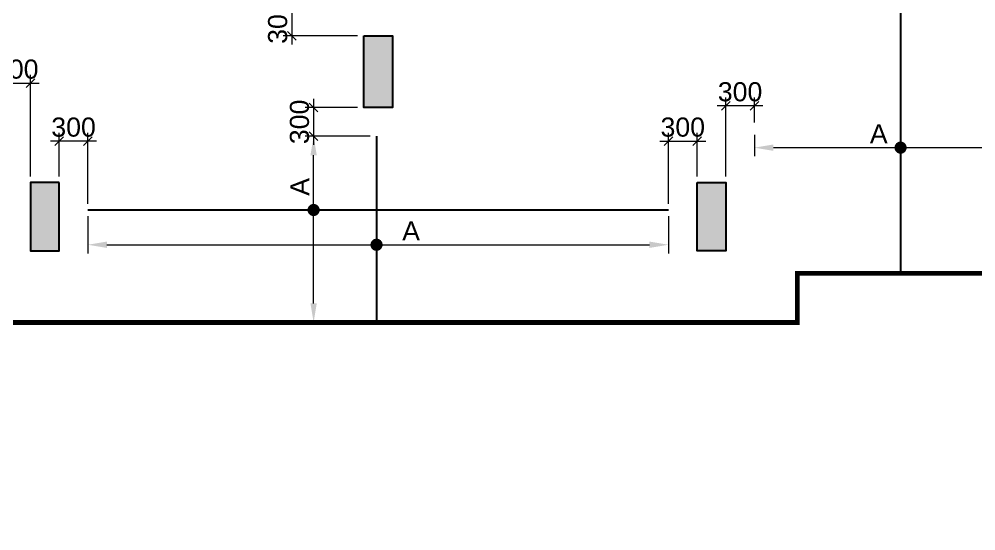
# Model space of a CAD drawing. Header units: millimetres. Extents: x 1123469 to 1883119, y -126924 to 196924.
# Drawn here: x 1572215 to 1582234, y 124283 to 129640 of the extents above; entities that cross this region are included whole.
import ezdxf

# ---------------------------------------------------------------- set-up
doc = ezdxf.new("R2010")
doc.units = ezdxf.units.MM
doc.header["$LTSCALE"] = 500
doc.header["$MEASUREMENT"] = 0
doc.header["$PDMODE"] = 34
doc.linetypes.add('CONTINOUS', pattern=[0])
doc.layers.get('Defpoints').update_dxf_attribs({"lineweight": 0})
for name, color, linetype in [('COL. DIM', 3, 'Continuous'), ('reinf.', 4, 'Continuous'), ('TOWER AREA COLUMN.', 6, 'Continuous')]:
    doc.layers.add(name, color=color, linetype=linetype)
for name, color, linetype, lineweight in [('CUT OUT', 1, 'Continuous', 13), ('dim-M', 1, 'Continuous', 15), ('FOOTING', 1, 'Continuous', 15), ('S - SUNK', 251, 'Continuous', 0), ('TOWER COL HATCH', 253, 'Continuous', 20)]:
    doc.layers.add(name, color=color, linetype=linetype, lineweight=lineweight)
doc.styles.add('3mm', font='arial.ttf')
doc.dimstyles.new('PARAMVEER', dxfattribs={"dimtxt": 200, "dimasz": 100, "dimexe": 0, "dimexo": 25, "dimgap": 10, "dimtad": 1, "dimdec": 0, "dimrnd": 5, "dimzin": 0, "dimdsep": 46, "dimtxsty": '3mm', "dimblk": 'OBLIQUE', "dimcen": 0.09, "dimdle": 75, "dimclrd": 1, "dimclre": 1, "dimclrt": 3, "dimadec": 0, "dimazin": 0, "dimtfac": 1, "dimtdec": 0, "dimtmove": 1, "dimatfit": 3, "dimfxl": 100, "dimtolj": 1, "dimtzin": 0, "dimlwd": 18, "dimlwe": 5, "dimarcsym": 0})

# ---------------------------------------------------------------- blocks, each defined once
blk = doc.blocks.new('3tgra')
at = {"layer": 'TOWER COL HATCH'}
h = blk.add_hatch(color=253, dxfattribs=at)
h.dxf.hatch_style = 1
h.paths.add_polyline_path([(1377685.631021391, 66441.7598002), (1377985.631021391, 66441.7598002), (1377985.631021391, 65691.7598002), (1377685.631021391, 65691.7598002)])
h = blk.add_hatch(color=253, dxfattribs=at)
h.dxf.hatch_style = 1
h.paths.add_polyline_path([(1374495.631025397, 64906.75980018795), (1374195.631025397, 64906.75980018795), (1374195.631025397, 64191.75980018795), (1374495.631025397, 64191.75980018795)])
h = blk.add_hatch(color=253, dxfattribs=at)
h.dxf.hatch_style = 1
h.paths.add_polyline_path([(1381175.631022715, 64906.75997030269), (1381475.631022715, 64906.75997030269), (1381475.631022715, 64191.75997030269), (1381175.631022715, 64191.75997030269)])
at = {"layer": 'TOWER AREA COLUMN.', "color": 4}
for points in [[(1377685.631021391, 66441.7598002), (1377985.631021391, 66441.7598002), (1377985.631021391, 65691.7598002), (1377685.631021391, 65691.7598002)], [(1374495.631025397, 64906.75980018795), (1374195.631025397, 64906.75980018795), (1374195.631025397, 64191.75980018795), (1374495.631025397, 64191.75980018795)], [(1381175.631022715, 64906.75997030269), (1381475.631022715, 64906.75997030269), (1381475.631022715, 64191.75997030269), (1381175.631022715, 64191.75997030269)]]:
    blk.add_lwpolyline(points, close=True, dxfattribs=at)
blk = doc.blocks.new('_Oblique')
at = {"color": 0, "linetype": 'ByBlock', "lineweight": -2}
blk.add_line((-0.5, -0.5), (0.5, 0.5), dxfattribs=at)
blk = doc.blocks.new('*D636')
at = {"layer": 'COL. DIM', "color": 1, "linetype": 'CONTINOUS', "lineweight": 5, "ltscale": 10, "transparency": 16777216}
for p, q in [((1572034.95210535, 128872.240948582), (1572034.95210535, 129058.3346798088)), ((1572334.95210535, 127994.2510576846), (1572334.95210535, 129058.3346798088))]:
    blk.add_line(p, q, dxfattribs=at)
at = {"layer": 'COL. DIM', "color": 1, "lineweight": 18, "ltscale": 10, "transparency": 16777216}
blk.add_line((1571944.95210535, 128968.3346798088), (1572424.95210535, 128968.3346798088), dxfattribs=at)
at = {"layer": 'Defpoints', "color": 0, "ltscale": 10, "transparency": 16777216}
for p in [(1572334.95210535, 128968.3346798088), (1572034.95210535, 128807.240948582), (1572334.95210535, 127929.2510576846)]:
    blk.add_point(p, dxfattribs=at)
at = {"layer": 'COL. DIM', "color": 1, "lineweight": 18, "ltscale": 10, "transparency": 16777216, "xscale": 90, "yscale": 90, "zscale": 90, "rotation": 180}
blk.add_blockref('_Oblique', (1572034.95210535, 128968.3346798088), dxfattribs=at)
at = {"layer": 'COL. DIM', "color": 1, "lineweight": 18, "ltscale": 10, "transparency": 16777216, "xscale": 90, "yscale": 90, "zscale": 90}
blk.add_blockref('_Oblique', (1572334.95210535, 128968.3346798088), dxfattribs=at)
at = {"layer": 'COL. DIM', "color": 3, "ltscale": 10, "transparency": 16777216, "insert": (1572184.95210535, 129115.5174901772), "char_height": 200, "attachment_point": 5, "style": '3mm'}
blk.add_mtext('\\A1;300', dxfattribs=at)
blk = doc.blocks.new('*D647')
at = {"layer": 'COL. DIM', "color": 1, "lineweight": 18, "ltscale": 10, "transparency": 16777216}
blk.add_line((1575070.141265101, 129854.2510576966), (1575070.141265101, 129374.2510576967), dxfattribs=at)
at = {"layer": 'COL. DIM', "color": 1, "linetype": 'CONTINOUS', "lineweight": 5, "ltscale": 10, "transparency": 16777216}
for p, q in [((1575819.550827211, 129764.2510576966), (1574980.141265101, 129764.2510576966)), ((1575759.952101345, 129464.2510576967), (1574980.141265101, 129464.2510576967))]:
    blk.add_line(p, q, dxfattribs=at)
at = {"layer": 'Defpoints', "color": 0, "ltscale": 10, "transparency": 16777216}
for p in [(1575884.550827211, 129764.2510576966), (1575070.141265101, 129464.2510576967), (1575824.952101345, 129464.2510576967)]:
    blk.add_point(p, dxfattribs=at)
at = {"layer": 'COL. DIM', "color": 1, "lineweight": 18, "ltscale": 10, "transparency": 16777216, "xscale": 90, "yscale": 90, "zscale": 90}
for p, rotation in [((1575070.141265101, 129764.2510576966), 90), ((1575070.141265101, 129464.2510576967), 270)]:
    blk.add_blockref('_Oblique', p, dxfattribs=dict(at, rotation=rotation))
at = {"layer": 'COL. DIM', "color": 3, "ltscale": 10, "transparency": 16777216, "insert": (1574922.958454728, 129614.2510576966), "char_height": 200, "attachment_point": 5, "rotation": 90, "style": '3mm'}
blk.add_mtext('\\A1;300', dxfattribs=at)
blk = doc.blocks.new('*D653')
at = {"layer": 'COL. DIM', "color": 1, "linetype": 'CONTINOUS', "lineweight": 5, "ltscale": 10, "transparency": 16777216}
for p, q in [((1572634.95210535, 127994.2510576846), (1572634.95210535, 128451.1518694404)), ((1572934.95210535, 127706.9186591445), (1572934.95210535, 128451.1518694404))]:
    blk.add_line(p, q, dxfattribs=at)
at = {"layer": 'COL. DIM', "color": 1, "lineweight": 18, "ltscale": 10, "transparency": 16777216}
blk.add_line((1573024.95210535, 128361.1518694404), (1572544.95210535, 128361.1518694404), dxfattribs=at)
at = {"layer": 'Defpoints', "color": 0, "ltscale": 10, "transparency": 16777216}
for p in [(1572634.95210535, 128361.1518694404), (1572634.95210535, 127929.2510576846), (1572934.95210535, 127641.9186591445)]:
    blk.add_point(p, dxfattribs=at)
at = {"layer": 'COL. DIM', "color": 1, "lineweight": 18, "ltscale": 10, "transparency": 16777216, "xscale": 90, "yscale": 90, "zscale": 90, "rotation": 180}
blk.add_blockref('_Oblique', (1572634.95210535, 128361.1518694404), dxfattribs=at)
at = {"layer": 'COL. DIM', "color": 1, "lineweight": 18, "ltscale": 10, "transparency": 16777216, "xscale": 90, "yscale": 90, "zscale": 90}
blk.add_blockref('_Oblique', (1572934.95210535, 128361.1518694404), dxfattribs=at)
at = {"layer": 'COL. DIM', "color": 3, "ltscale": 10, "transparency": 16777216, "insert": (1572784.95210535, 128508.3346798088), "char_height": 200, "attachment_point": 5, "style": '3mm'}
blk.add_mtext('\\A1;300', dxfattribs=at)
blk = doc.blocks.new('*D654')
at = {"layer": 'COL. DIM', "color": 1, "linetype": 'CONTINOUS', "lineweight": 5, "ltscale": 10, "transparency": 16777216}
for p, q in [((1575535.833438253, 128414.2510576968), (1575208.81313363, 128414.2510576968)), ((1575499.588582683, 126464.2510576847), (1575208.81313363, 126464.2510576847))]:
    blk.add_line(p, q, dxfattribs=at)
at = {"layer": 'COL. DIM', "color": 1, "lineweight": 18, "ltscale": 10, "transparency": 16777216}
blk.add_line((1575298.81313363, 126664.2510576847), (1575298.81313363, 128214.2510576968), dxfattribs=at)
at = {"layer": 'COL. DIM', "color": 1, "ltscale": 10, "transparency": 16777216}
for points in [[(1575265.479800297, 128214.2510576968), (1575332.146466963, 128214.2510576968), (1575298.81313363, 128414.2510576968)], [(1575265.479800297, 126664.2510576847), (1575332.146466963, 126664.2510576847), (1575298.81313363, 126464.2510576847)]]:
    blk.add_solid(points, dxfattribs=at)
at = {"layer": 'Defpoints', "color": 0, "ltscale": 10, "transparency": 16777216}
for p in [(1575298.81313363, 128414.2510576968), (1575600.833438253, 128414.2510576968), (1575564.588582683, 126464.2510576847)]:
    blk.add_point(p, dxfattribs=at)
at = {"layer": 'COL. DIM', "color": 3, "ltscale": 10, "transparency": 16777216, "insert": (1575153.813133623, 127883.8394976407), "char_height": 200, "attachment_point": 5, "rotation": 90, "style": '3mm'}
blk.add_mtext('\\A1;A', dxfattribs=at)
blk = doc.blocks.new('*D655')
at = {"layer": 'COL. DIM', "color": 1, "linetype": 'CONTINOUS', "lineweight": 5, "ltscale": 10, "transparency": 16777216}
for p, q in [((1579014.952102668, 127706.9186591445), (1579014.952102668, 128451.1518694404)), ((1579314.952102668, 127994.2512277993), (1579314.952102668, 128451.1518694404))]:
    blk.add_line(p, q, dxfattribs=at)
at = {"layer": 'COL. DIM', "color": 1, "lineweight": 18, "ltscale": 10, "transparency": 16777216}
blk.add_line((1578924.952102668, 128361.1518694404), (1579404.952102668, 128361.1518694404), dxfattribs=at)
at = {"layer": 'Defpoints', "color": 0, "ltscale": 10, "transparency": 16777216}
for p in [(1579314.952102668, 128361.1518694404), (1579314.952102668, 127929.2512277993), (1579014.952102668, 127641.9186591445)]:
    blk.add_point(p, dxfattribs=at)
at = {"layer": 'COL. DIM', "color": 1, "lineweight": 18, "ltscale": 10, "transparency": 16777216, "xscale": 90, "yscale": 90, "zscale": 90, "rotation": 180}
blk.add_blockref('_Oblique', (1579014.952102668, 128361.1518694404), dxfattribs=at)
at = {"layer": 'COL. DIM', "color": 1, "lineweight": 18, "ltscale": 10, "transparency": 16777216, "xscale": 90, "yscale": 90, "zscale": 90}
blk.add_blockref('_Oblique', (1579314.952102668, 128361.1518694404), dxfattribs=at)
at = {"layer": 'COL. DIM', "color": 3, "ltscale": 10, "transparency": 16777216, "insert": (1579164.952102668, 128508.3346798088), "char_height": 200, "attachment_point": 5, "style": '3mm'}
blk.add_mtext('\\A1;300', dxfattribs=at)
blk = doc.blocks.new('*D656')
at = {"layer": 'COL. DIM', "color": 1, "lineweight": 18, "ltscale": 10, "transparency": 16777216}
blk.add_line((1575298.813133632, 128804.2510576967), (1575298.813133632, 128324.2510576968), dxfattribs=at)
at = {"layer": 'COL. DIM', "color": 1, "linetype": 'CONTINOUS', "lineweight": 5, "ltscale": 10, "transparency": 16777216}
for p, q in [((1575759.952101345, 128714.2510576967), (1575208.813133632, 128714.2510576967)), ((1575892.651944424, 128414.2510576968), (1575208.813133632, 128414.2510576968))]:
    blk.add_line(p, q, dxfattribs=at)
at = {"layer": 'Defpoints', "color": 0, "ltscale": 10, "transparency": 16777216}
for p in [(1575824.952101345, 128714.2510576967), (1575298.813133632, 128414.2510576968), (1575957.651944424, 128414.2510576968)]:
    blk.add_point(p, dxfattribs=at)
at = {"layer": 'COL. DIM', "color": 1, "lineweight": 18, "ltscale": 10, "transparency": 16777216, "xscale": 90, "yscale": 90, "zscale": 90}
for p, rotation in [((1575298.813133632, 128714.2510576967), 90), ((1575298.813133632, 128414.2510576968), 270)]:
    blk.add_blockref('_Oblique', p, dxfattribs=dict(at, rotation=rotation))
at = {"layer": 'COL. DIM', "color": 3, "ltscale": 10, "transparency": 16777216, "insert": (1575151.630323258, 128564.2510576967), "char_height": 200, "attachment_point": 5, "rotation": 90, "style": '3mm'}
blk.add_mtext('\\A1;300', dxfattribs=at)
blk = doc.blocks.new('*D658')
at = {"layer": 'COL. DIM', "color": 1, "linetype": 'CONTINOUS', "lineweight": 5, "ltscale": 10, "transparency": 16777216}
for p, q in [((1579614.952102668, 127994.2512277993), (1579614.952102668, 128821.1518694405)), ((1579914.952102668, 128557.6351764891), (1579914.952102668, 128821.1518694405))]:
    blk.add_line(p, q, dxfattribs=at)
at = {"layer": 'COL. DIM', "color": 1, "lineweight": 18, "ltscale": 10, "transparency": 16777216}
blk.add_line((1580004.952102668, 128731.1518694405), (1579524.952102668, 128731.1518694405), dxfattribs=at)
at = {"layer": 'Defpoints', "color": 0, "ltscale": 10, "transparency": 16777216}
for p in [(1579614.952102668, 128731.1518694405), (1579914.952102668, 128492.6351764891), (1579614.952102668, 127929.2512277993)]:
    blk.add_point(p, dxfattribs=at)
at = {"layer": 'COL. DIM', "color": 1, "lineweight": 18, "ltscale": 10, "transparency": 16777216, "xscale": 90, "yscale": 90, "zscale": 90, "rotation": 180}
blk.add_blockref('_Oblique', (1579614.952102668, 128731.1518694405), dxfattribs=at)
at = {"layer": 'COL. DIM', "color": 1, "lineweight": 18, "ltscale": 10, "transparency": 16777216, "xscale": 90, "yscale": 90, "zscale": 90}
blk.add_blockref('_Oblique', (1579914.952102668, 128731.1518694405), dxfattribs=at)
at = {"layer": 'COL. DIM', "color": 3, "ltscale": 10, "transparency": 16777216, "insert": (1579764.952102668, 128878.3346798088), "char_height": 200, "attachment_point": 5, "style": '3mm'}
blk.add_mtext('\\A1;300', dxfattribs=at)
blk = doc.blocks.new('*D683')
at = {"layer": 'COL. DIM', "color": 1, "linetype": 'CONTINOUS', "lineweight": 5, "ltscale": 10, "transparency": 16777216}
for p, q in [((1572934.95210535, 127576.9186591445), (1572934.95210535, 127187.935452566)), ((1579014.952102668, 127576.9186591445), (1579014.952102668, 127187.935452566))]:
    blk.add_line(p, q, dxfattribs=at)
at = {"layer": 'COL. DIM', "color": 1, "lineweight": 18, "ltscale": 10, "transparency": 16777216}
blk.add_line((1573134.95210535, 127277.935452566), (1578814.952102668, 127277.935452566), dxfattribs=at)
at = {"layer": 'COL. DIM', "color": 1, "ltscale": 10, "transparency": 16777216}
for points in [[(1573134.95210535, 127311.2687858993), (1573134.95210535, 127244.6021192326), (1572934.95210535, 127277.935452566)], [(1578814.952102668, 127311.2687858993), (1578814.952102668, 127244.6021192326), (1579014.952102668, 127277.935452566)]]:
    blk.add_solid(points, dxfattribs=at)
at = {"layer": 'Defpoints', "color": 0, "ltscale": 10, "transparency": 16777216}
for p in [(1572934.95210535, 127641.9186591445), (1579014.952102668, 127641.9186591445), (1579014.952102668, 127277.935452566)]:
    blk.add_point(p, dxfattribs=at)
at = {"layer": 'COL. DIM', "color": 3, "ltscale": 10, "transparency": 16777216, "insert": (1576319.641454657, 127422.935452566), "char_height": 200, "width": 21.47949955365168, "attachment_point": 5, "style": '3mm'}
blk.add_mtext('\\A1;A', dxfattribs=at)
blk = doc.blocks.new('*D685')
at = {"layer": 'COL. DIM', "color": 1, "linetype": 'CONTINOUS', "lineweight": 5, "ltscale": 10, "transparency": 16777216}
for p, q in [((1579914.952102668, 128427.6351764891), (1579914.952102668, 128204.5228637782)), ((1582549.952108989, 128384.0352642925), (1582549.952108989, 128204.5228637782))]:
    blk.add_line(p, q, dxfattribs=at)
at = {"layer": 'COL. DIM', "color": 1, "lineweight": 18, "ltscale": 10, "transparency": 16777216}
blk.add_line((1580114.952102668, 128294.5228637782), (1582349.952108989, 128294.5228637782), dxfattribs=at)
at = {"layer": 'COL. DIM', "color": 1, "ltscale": 10, "transparency": 16777216}
for points in [[(1580114.952102668, 128327.8561971116), (1580114.952102668, 128261.1895304449), (1579914.952102668, 128294.5228637782)], [(1582349.952108989, 128327.8561971116), (1582349.952108989, 128261.1895304449), (1582549.952108989, 128294.5228637782)]]:
    blk.add_solid(points, dxfattribs=at)
at = {"layer": 'Defpoints', "color": 0, "ltscale": 10, "transparency": 16777216}
for p in [(1579914.952102668, 128492.6351764891), (1582549.952108989, 128449.0352642925), (1582549.952108989, 128294.5228637782)]:
    blk.add_point(p, dxfattribs=at)
at = {"layer": 'COL. DIM', "color": 3, "ltscale": 10, "transparency": 16777216, "insert": (1581217.452103142, 128439.5228637782), "char_height": 200, "width": 21.47949955365168, "attachment_point": 5, "style": '3mm'}
blk.add_mtext('\\A1;A', dxfattribs=at)
blk = doc.blocks.new('*D2624')
at = {"layer": 'COL. DIM', "color": 1, "linetype": 'CONTINOUS', "lineweight": 5, "ltscale": 10, "transparency": 16777216}
for p, q in [((1726903.271734793, 142855.3069163206), (1726903.271734793, 142349.4527371134)), ((1727203.271734793, 141672.483817342), (1727203.271734793, 142529.4527371134))]:
    blk.add_line(p, q, dxfattribs=at)
at = {"layer": 'COL. DIM', "color": 1, "lineweight": 18, "ltscale": 10, "transparency": 16777216}
blk.add_line((1726813.271734793, 142439.4527371134), (1727293.271734793, 142439.4527371134), dxfattribs=at)
at = {"layer": 'Defpoints', "color": 0, "ltscale": 10, "transparency": 16777216}
for p in [(1726903.271734793, 142920.3069163206), (1727203.271734793, 142439.4527371134), (1727203.271734793, 141607.483817342), (1405055.631024809, 139394.2285481436), (1364890.631013369, 126979.2510576845), (1364890.631013369, 124332.9141457363)]:
    blk.add_point(p, dxfattribs=at)
at = {"layer": 'S - SUNK', "color": 1, "lineweight": 18, "ltscale": 10, "transparency": 16777216}
blk.add_line((1405130.631024809, 124332.9141457363), (1364815.631013369, 124332.9141457363), dxfattribs=at)
at = {"layer": 'S - SUNK', "color": 1, "lineweight": 5, "ltscale": 10, "transparency": 16777216}
for p, q in [((1364890.631013369, 124333.0641457363), (1364890.631013369, 124332.9141457363)), ((1405055.631024809, 124333.0641457363), (1405055.631024809, 124332.9141457363))]:
    blk.add_line(p, q, dxfattribs=at)
at = {"layer": 'COL. DIM', "color": 1, "lineweight": 18, "ltscale": 10, "transparency": 16777216, "xscale": 90, "yscale": 90, "zscale": 90, "rotation": 180}
blk.add_blockref('_Oblique', (1726903.271734793, 142439.4527371134), dxfattribs=at)
at = {"layer": 'COL. DIM', "color": 1, "lineweight": 18, "ltscale": 10, "transparency": 16777216, "xscale": 90, "yscale": 90, "zscale": 90}
blk.add_blockref('_Oblique', (1727203.271734793, 142439.4527371134), dxfattribs=at)
at = {"layer": 'S - SUNK', "color": 1, "lineweight": 18, "ltscale": 10, "transparency": 16777216, "xscale": 100, "yscale": 100, "zscale": 100, "rotation": 180}
blk.add_blockref('_Oblique', (1364890.631013369, 124332.9141457363), dxfattribs=at)
at = {"layer": 'S - SUNK', "color": 1, "lineweight": 18, "ltscale": 10, "transparency": 16777216, "xscale": 100, "yscale": 100, "zscale": 100}
blk.add_blockref('_Oblique', (1405055.631024809, 124332.9141457363), dxfattribs=at)
at = {"layer": 'COL. DIM', "color": 3, "ltscale": 10, "transparency": 16777216, "insert": (1727053.271734793, 142586.6355474817), "char_height": 200, "attachment_point": 5, "style": '3mm'}
blk.add_mtext('\\A1;300', dxfattribs=at)
at = {"layer": 'S - SUNK', "color": 3, "ltscale": 10, "transparency": 16777216, "insert": (1384973.131019089, 124445.0287432807), "char_height": 200, "attachment_point": 5, "style": '3mm'}
blk.add_mtext('\\A1;40165', dxfattribs=at)
blk = doc.blocks.new('*D2625')
at = {"layer": 'COL. DIM', "color": 1, "lineweight": 18, "ltscale": 10, "transparency": 16777216}
blk.add_line((1725455.593660668, 141997.4838173419), (1725455.593660668, 141517.483817342), dxfattribs=at)
at = {"layer": 'COL. DIM', "color": 1, "linetype": 'CONTINOUS', "lineweight": 5, "ltscale": 10, "transparency": 16777216}
for p, q in [((1725012.160233842, 141907.4838173419), (1725545.593660668, 141907.4838173419)), ((1724393.259694719, 141607.483817342), (1725545.593660668, 141607.483817342))]:
    blk.add_line(p, q, dxfattribs=at)
at = {"layer": 'Defpoints', "color": 0, "ltscale": 10, "transparency": 16777216}
for p in [(1358872.110384249, 158914.0730525189), (1431760.642437937, 158914.0730525189), (1724947.160233842, 141907.4838173419), (1724328.259694719, 141607.483817342), (1725455.593660668, 141607.483817342), (1442850.630409368, 126979.2510576846)]:
    blk.add_point(p, dxfattribs=at)
at = {"layer": 'S - SUNK', "color": 1, "lineweight": 18, "ltscale": 10, "transparency": 16777216}
blk.add_line((1358872.110384249, 126904.2510576846), (1358872.110384249, 158989.0730525189), dxfattribs=at)
at = {"layer": 'S - SUNK', "color": 1, "lineweight": 5, "ltscale": 10, "transparency": 16777216}
for p, q in [((1358872.260384249, 158914.0730525189), (1358872.110384249, 158914.0730525189)), ((1358872.260384249, 126979.2510576846), (1358872.110384249, 126979.2510576846))]:
    blk.add_line(p, q, dxfattribs=at)
at = {"layer": 'COL. DIM', "color": 1, "lineweight": 18, "ltscale": 10, "transparency": 16777216, "xscale": 90, "yscale": 90, "zscale": 90}
for p, rotation in [((1725455.593660668, 141907.4838173419), 90), ((1725455.593660668, 141607.483817342), 270)]:
    blk.add_blockref('_Oblique', p, dxfattribs=dict(at, rotation=rotation))
at = {"layer": 'S - SUNK', "color": 1, "lineweight": 18, "ltscale": 10, "transparency": 16777216, "xscale": 100, "yscale": 100, "zscale": 100}
for p, rotation in [((1358872.110384249, 158914.0730525189), 90), ((1358872.110384249, 126979.2510576846), 270)]:
    blk.add_blockref('_Oblique', p, dxfattribs=dict(at, rotation=rotation))
at = {"layer": 'COL. DIM', "color": 3, "ltscale": 10, "transparency": 16777216, "insert": (1725308.410850292, 141757.4838173419), "char_height": 200, "attachment_point": 5, "rotation": 90, "style": '3mm'}
blk.add_mtext('\\A1;300', dxfattribs=at)
at = {"layer": 'S - SUNK', "color": 3, "ltscale": 10, "transparency": 16777216, "insert": (1358759.927573881, 142946.6620551013), "char_height": 200, "attachment_point": 5, "rotation": 90, "style": '3mm'}
blk.add_mtext('\\A1;31935', dxfattribs=at)

msp = doc.modelspace()

# ---------------------------------------------------------------- linework, layer by layer
at = {"layer": 'dim-M', "color": 4, "ltscale": 10, "const_width": 63.75}
for points in [[(1581414.157509153, 128294.5228637782, 1), (1581477.907509153, 128294.5228637782, 1)], [(1575266.93813362, 127641.9186591445, -1), (1575330.68813362, 127641.9186591445, -1)], [(1575925.776944423, 127277.935452566, 1), (1575989.526944423, 127277.935452566, 1)]]:
    msp.add_lwpolyline(points, format="xyb", close=True, dxfattribs=at)
at = {"layer": 'FOOTING', "color": 3, "ltscale": 10, "const_width": 50}
msp.add_lwpolyline([(1615099.951473276, 139394.2285481437), (1588919.952109366, 139394.2285481436), (1588919.952109366, 126979.2510576845), (1580364.952102668, 126979.2510576845), (1580364.952102668, 126464.2510576846), (1571584.95210535, 126464.2510576846), (1571584.95210535, 126979.2510576845), (1563029.952093322, 126979.2510576845), (1563029.952093322, 148629.3879190959), (1574119.940064752, 148629.3879190959), (1574119.940064752, 158914.0730525188), (1582994.940221473, 158914.0730525188), (1582994.939908032, 157414.0730525182), (1586944.940064752, 157414.0730525182), (1586944.940064752, 156599.2285490907), (1588639.952104828, 156599.2285490907), (1588639.952104828, 155194.2285490906), (1615379.951477814, 155194.2285490906)], dxfattribs=at)
at = {"layer": 'reinf.', "color": 4, "ltscale": 10}
for p, q in [((1581446.032509153, 134689.2511585095), (1581446.032509153, 126979.2510576845)), ((1575957.651944424, 128414.2510576967), (1575957.651944424, 126464.2510576846))]:
    msp.add_line(p, q, dxfattribs=at)
at = {"layer": 'reinf.', "color": 4, "ltscale": 1.4}
msp.add_line((1572934.95210535, 127641.9186591445), (1579014.952102668, 127641.9186591445), dxfattribs=at)

# ---------------------------------------------------------------- block references
at = {"layer": 'CUT OUT', "color": 4}
msp.add_blockref('3tgra', (198139.3210799526, 63022.49125749664), dxfattribs=at)

# ---------------------------------------------------------------- dimensions: what is measured, and where the dimension line sits
at = {"layer": 'COL. DIM', "color": 6, "ltscale": 10}
for base, p1, p2, angle, picture, middle in [((1725455.593660668, 141607.483817342), (1724947.160233841, 141907.4838173418), (1724328.259694718, 141607.4838173419), 90, '*D2625', (1725455.59366066, 141757.4838173419)), ((1575070.141265101, 129464.2510576967), (1575884.55082721, 129764.2510576965), (1575824.952101344, 129464.2510576966), 90, '*D647', (1575070.141265096, 129614.2510576966)), ((1579614.952102668, 128731.1518694405), (1579914.952102668, 128492.6351764891), (1579614.952102668, 127929.2512277993), 180, '*D658', (1579764.952102668, 128731.1518694405)), ((1575298.813133632, 128414.2510576968), (1575824.952101344, 128714.2510576966), (1575957.651944424, 128414.2510576967), 90, '*D656', (1575298.813133626, 128564.2510576967)), ((1572634.95210535, 128361.1518694404), (1572934.95210535, 127641.9186591445), (1572634.95210535, 127929.2510576846), 180, '*D653', (1572784.95210535, 128361.1518694404)), ((1579314.952102668, 128361.1518694404), (1579014.952102668, 127641.9186591445), (1579314.952102668, 127929.2512277993), 7.016709298534877e-15, '*D655', (1579164.952102668, 128361.1518694404))]:
    dim = msp.add_linear_dim(base=base, p1=p1, p2=p2, angle=angle, dimstyle='PARAMVEER', override={"dimasz": 90, "dimexe": 90, "dimexo": 65, "dimgap": 45, "dimpost": '\\X', "dimdle": 90, "dimfxl": 0.18, "dimarcsym": 1}, dxfattribs=at)
    dim.commit()
    dim.dimension.update_dxf_attribs({"geometry": picture, "text_midpoint": middle, "dimtype": 160})
for base, p1, p2, picture, middle in [((1727203.271734793, 142439.4527371134), (1726903.271734793, 142920.3069163206), (1727203.271734793, 141607.483817342), '*D2624', (1727053.271734793, 142439.4527371134)), ((1572334.95210535, 128968.3346798088), (1572034.95210535, 128807.240948582), (1572334.95210535, 127929.2510576846), '*D636', (1572184.95210535, 128968.3346798088))]:
    dim = msp.add_linear_dim(base=base, p1=p1, p2=p2, dimstyle='PARAMVEER', override={"dimasz": 90, "dimexe": 90, "dimexo": 65, "dimgap": 45, "dimpost": '\\X', "dimdle": 90, "dimfxl": 0.18, "dimarcsym": 1}, dxfattribs=at)
    dim.commit()
    dim.dimension.update_dxf_attribs({"geometry": picture, "text_midpoint": middle, "dimtype": 160})
for base, p1, p2, picture, middle in [((1582549.952108989, 128294.5228637782), (1579914.952102668, 128492.6351764891), (1582549.952108989, 128449.0352642925), '*D685', (1581217.452103142, 128294.5228637782)), ((1579014.952102668, 127277.935452566), (1572934.95210535, 127641.9186591445), (1579014.952102668, 127641.9186591445), '*D683', (1576319.641454657, 127277.935452566))]:
    dim = msp.add_linear_dim(base=base, p1=p1, p2=p2, text='A', dimstyle='PARAMVEER', override={"dimasz": 200, "dimexe": 90, "dimexo": 65, "dimgap": 45, "dimpost": '\\X', "dimsah": 1, "dimdle": 90, "dimfxl": 0.18, "dimarcsym": 1}, dxfattribs=at)
    dim.commit()
    dim.dimension.update_dxf_attribs({"geometry": picture, "text_midpoint": middle, "dimtype": 160})
dim = msp.add_linear_dim(base=(1575298.81313363, 128414.2510576968), p1=(1575564.588582682, 126464.2510576846), p2=(1575600.833438253, 128414.2510576967), angle=270, text='A', dimstyle='PARAMVEER', override={"dimasz": 200, "dimexe": 90, "dimexo": 65, "dimgap": 45, "dimpost": '\\X', "dimsah": 1, "dimdle": 90, "dimfxl": 0.18, "dimarcsym": 1}, dxfattribs=at)
dim.commit()
dim.dimension.update_dxf_attribs({"geometry": '*D654', "text_midpoint": (1575298.813133623, 127883.8394976407), "dimtype": 160})
at = {"layer": 'S - SUNK', "color": 4, "ltscale": 10}
dim = msp.add_linear_dim(base=(1358872.110384249, 158914.0730525189), p1=(1442850.630409367, 126979.2510576845), p2=(1431760.642437937, 158914.0730525188), angle=90, dimstyle='PARAMVEER', override={"dimpost": '\\X', "dimfxl": 0.15, "dimfxlon": 1, "dimarcsym": 1}, dxfattribs=at)
dim.commit()
dim.dimension.update_dxf_attribs({"geometry": '*D2625', "text_midpoint": (1358759.927573881, 142946.6620551013)})
dim = msp.add_linear_dim(base=(1364890.631013369, 124332.9141457363), p1=(1405055.631024809, 139394.2285481436), p2=(1364890.631013369, 126979.2510576845), dimstyle='PARAMVEER', override={"dimpost": '\\X', "dimfxl": 0.15, "dimfxlon": 1, "dimarcsym": 1}, dxfattribs=at)
dim.commit()
dim.dimension.update_dxf_attribs({"geometry": '*D2624', "text_midpoint": (1384973.131019089, 124445.0287432807)})

doc.saveas('drawing.dxf')
